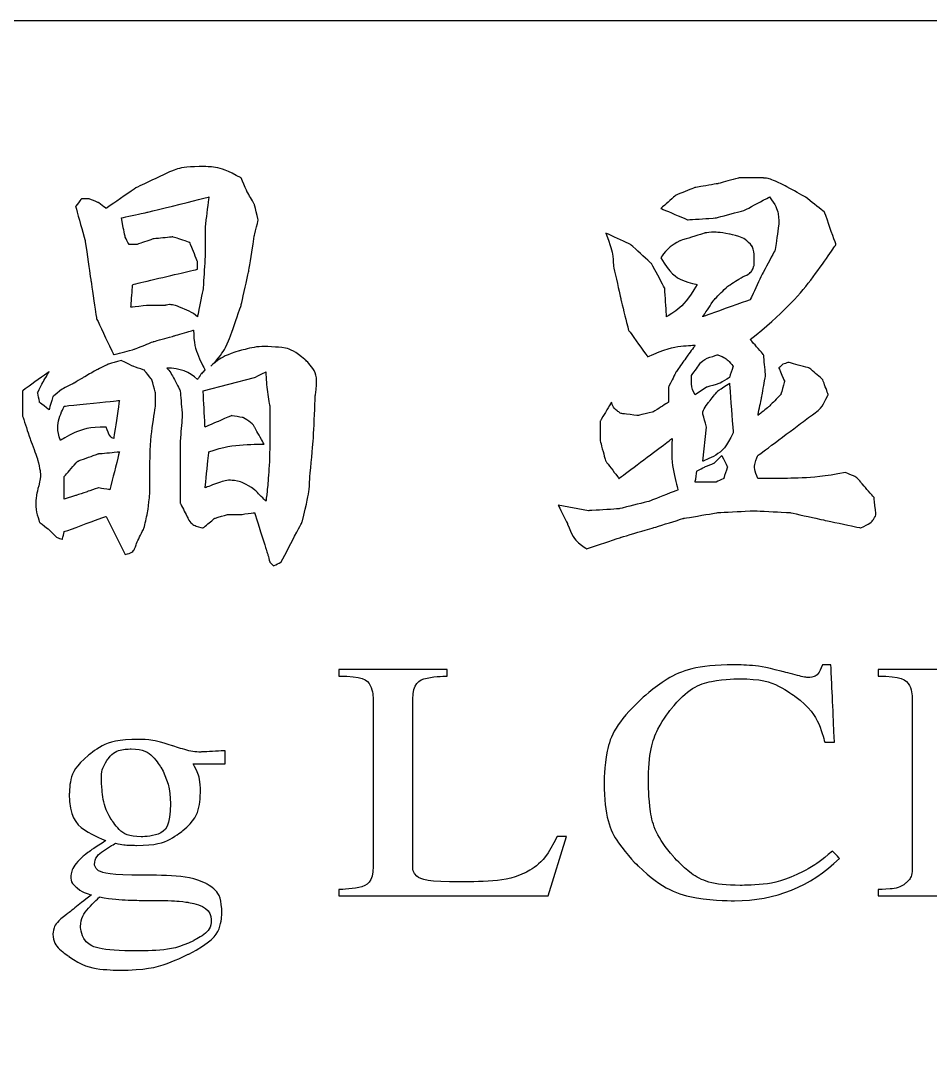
# Model space of a CAD drawing. Header units: millimetres. Extents: x 538 to 2776, y 409 to 1056.
# Drawn here: x 807.1 to 814.9, y 421.84 to 430.74 of the extents above; entities that cross this region are included whole.
import ezdxf

# ---------------------------------------------------------------- set-up
doc = ezdxf.new("R2010")
doc.units = ezdxf.units.MM
doc.layers.add('DWG', color=7, linetype='Continuous')
doc.layers.add('layer 1', color=7, linetype='Continuous')

msp = doc.modelspace()

# ---------------------------------------------------------------- linework, layer by layer
at = {"layer": 'DWG', "linetype": 'ByBlock'}
msp.add_lwpolyline([(848.042, 430.7424), (778.6199, 430.7424, 0.414214), (778.4178, 430.5403), (778.4178, 408.5864)], format="xyb", dxfattribs=at)
at = {"layer": 'layer 1', "color": 0}
for points, knots in [([(808.3545, 427.7622), (808.4637, 427.7622), (808.5508, 427.7295), (808.6155, 427.6641), (808.6155, 427.6641), (808.6155, 427.6641), (808.6482, 427.7128), (808.6482, 427.7128), (808.6482, 427.7128), (808.6482, 427.7128), (808.6809, 427.7455), (808.6809, 427.7455), (808.6809, 427.7455), (808.6155, 427.8653), (808.5828, 427.9794), (808.5828, 428.088), (808.5828, 428.088), (808.5828, 428.088), (808.4199, 428.0393), (808.4199, 428.0393), (808.4199, 428.0393), (808.4199, 428.0393), (808.2403, 427.9905), (808.2403, 427.9905), (808.2403, 427.9905), (808.2403, 427.9905), (808.0774, 427.9251), (808.0774, 427.9251), (808.0774, 427.9251), (808.0774, 427.9251), (807.8978, 427.8764), (807.8978, 427.8764), (807.8978, 427.8764), (807.8978, 427.8764), (807.751, 428.1862), (807.751, 428.1862), (807.751, 428.1862), (807.751, 428.1862), (807.7022, 428.5126), (807.7022, 428.5126), (807.7022, 428.5126), (807.7022, 428.5126), (807.6528, 428.8551), (807.6528, 428.8551), (807.6528, 428.8551), (807.6528, 428.8551), (807.5714, 429.1489), (807.5714, 429.1489), (807.5714, 429.1489), (807.5714, 429.1489), (807.6208, 429.2143), (807.6208, 429.2143), (807.6208, 429.2143), (807.6208, 429.2143), (807.6855, 429.2143), (807.6855, 429.2143), (807.6855, 429.2143), (807.6855, 429.2143), (807.7677, 429.1816), (807.7677, 429.1816), (807.7677, 429.1816), (807.7677, 429.1816), (807.8324, 429.1322), (807.8324, 429.1322), (807.8324, 429.1322), (807.8324, 429.1322), (808.0934, 429.3118), (808.0934, 429.3118), (808.0934, 429.3118), (808.0934, 429.3118), (808.3712, 429.4426), (808.3712, 429.4426), (808.3712, 429.4426), (808.4359, 429.4753), (808.5396, 429.4914), (808.6809, 429.4914), (808.6809, 429.4914), (808.7679, 429.4914), (808.871, 429.4586), (808.9907, 429.3932), (808.9907, 429.3932), (808.9907, 429.3932), (809.0401, 429.279), (809.0401, 429.279), (809.0401, 429.279), (809.0401, 429.279), (809.1049, 429.1649), (809.1049, 429.1649), (809.1049, 429.1649), (809.1049, 429.1649), (809.1376, 429.0347), (809.1376, 429.0347), (809.1376, 429.0347), (809.1376, 429.0347), (809.1049, 428.9038), (809.1049, 428.9038), (809.1049, 428.9038), (809.1049, 428.9038), (809.0562, 428.5941), (809.0562, 428.5941), (809.0562, 428.5941), (809.0562, 428.5941), (808.9907, 428.3003), (808.9907, 428.3003), (808.9907, 428.3003), (808.9907, 428.3003), (808.8933, 428.0233), (808.8933, 428.0233), (808.8933, 428.0233), (808.8605, 427.9362), (808.8062, 427.8548), (808.7297, 427.7782), (808.7297, 427.7782), (808.784, 427.8325), (808.8661, 427.8764), (808.9747, 427.9091), (808.9747, 427.9091), (809.0833, 427.9418), (809.187, 427.9523), (809.2845, 427.9418), (809.2845, 427.9418), (809.3715, 427.9418), (809.4557, 427.9063), (809.5372, 427.8353), (809.5372, 427.8353), (809.6193, 427.765), (809.6492, 427.6641), (809.627, 427.5339), (809.627, 427.5339), (809.627, 427.5339), (809.6109, 427.1747), (809.6109, 427.1747), (809.6109, 427.1747), (809.6109, 427.1747), (809.5782, 426.7995), (809.5782, 426.7995), (809.5782, 426.7995), (809.5782, 426.7341), (809.5567, 426.6143), (809.5128, 426.4403), (809.5128, 426.4403), (809.5128, 426.4403), (809.3339, 426.0978), (809.3339, 426.0978), (809.3339, 426.0978), (809.3339, 426.0978), (809.2684, 426.0651), (809.2684, 426.0651), (809.2684, 426.0651), (809.2684, 426.0651), (809.2358, 426.0978), (809.2358, 426.0978), (809.2358, 426.0978), (809.2358, 426.0978), (809.219, 426.1633), (809.219, 426.1633), (809.219, 426.1633), (809.219, 426.1633), (809.203, 426.212), (809.203, 426.212), (809.203, 426.212), (809.203, 426.212), (809.1049, 426.5218), (809.1049, 426.5218), (809.1049, 426.5218), (809.1049, 426.5218), (808.9907, 426.5057), (808.9907, 426.5057), (808.9907, 426.5057), (808.9907, 426.5057), (808.8766, 426.5057), (808.8766, 426.5057), (808.8766, 426.5057), (808.8766, 426.5057), (808.7624, 426.473), (808.7624, 426.473), (808.7624, 426.473), (808.7624, 426.473), (808.6649, 426.3916), (808.6649, 426.3916), (808.6649, 426.3916), (808.5995, 426.4027), (808.5557, 426.4299), (808.5341, 426.473), (808.5341, 426.473), (808.5341, 426.473), (808.4686, 426.6039), (808.4686, 426.6039), (808.4686, 426.6039), (808.4686, 426.6039), (808.4686, 426.7828), (808.4686, 426.7828), (808.4686, 426.7828), (808.4686, 426.7828), (808.4686, 426.9464), (808.4686, 426.9464), (808.4686, 426.9464), (808.4686, 426.9464), (808.4686, 427.142), (808.4686, 427.142), (808.4686, 427.142), (808.4686, 427.142), (808.4853, 427.3543), (808.4853, 427.3543), (808.4853, 427.3543), (808.4853, 427.3543), (808.4686, 427.5659), (808.4686, 427.5659), (808.4686, 427.5659), (808.4143, 427.6752), (808.3767, 427.7399), (808.3545, 427.7622)], [0, 0, 0, 0, 0.018868, 0.018868, 0.018868, 0.028302, 0.037736, 0.037736, 0.037736, 0.04717, 0.056604, 0.056604, 0.056604, 0.066038, 0.075472, 0.075472, 0.075472, 0.084906, 0.09434, 0.09434, 0.09434, 0.103774, 0.113208, 0.113208, 0.113208, 0.122642, 0.132075, 0.132075, 0.132075, 0.141509, 0.150943, 0.150943, 0.150943, 0.160377, 0.169811, 0.169811, 0.169811, 0.179245, 0.188679, 0.188679, 0.188679, 0.198113, 0.207547, 0.207547, 0.207547, 0.216981, 0.226415, 0.226415, 0.226415, 0.235849, 0.245283, 0.245283, 0.245283, 0.254717, 0.264151, 0.264151, 0.264151, 0.273585, 0.283019, 0.283019, 0.283019, 0.292453, 0.301887, 0.301887, 0.301887, 0.311321, 0.320755, 0.320755, 0.320755, 0.330189, 0.339623, 0.339623, 0.339623, 0.349057, 0.358491, 0.358491, 0.358491, 0.367925, 0.377358, 0.377358, 0.377358, 0.386792, 0.396226, 0.396226, 0.396226, 0.40566, 0.415094, 0.415094, 0.415094, 0.424528, 0.433962, 0.433962, 0.433962, 0.443396, 0.45283, 0.45283, 0.45283, 0.462264, 0.471698, 0.471698, 0.471698, 0.481132, 0.490566, 0.490566, 0.490566, 0.5, 0.509434, 0.509434, 0.509434, 0.518868, 0.528302, 0.528302, 0.528302, 0.537736, 0.54717, 0.54717, 0.54717, 0.556604, 0.566038, 0.566038, 0.566038, 0.575472, 0.584906, 0.584906, 0.584906, 0.59434, 0.603774, 0.603774, 0.603774, 0.613208, 0.622642, 0.622642, 0.622642, 0.632075, 0.641509, 0.641509, 0.641509, 0.650943, 0.660377, 0.660377, 0.660377, 0.669811, 0.679245, 0.679245, 0.679245, 0.688679, 0.698113, 0.698113, 0.698113, 0.707547, 0.716981, 0.716981, 0.716981, 0.726415, 0.735849, 0.735849, 0.735849, 0.745283, 0.754717, 0.754717, 0.754717, 0.764151, 0.773585, 0.773585, 0.773585, 0.783019, 0.792453, 0.792453, 0.792453, 0.801887, 0.811321, 0.811321, 0.811321, 0.820755, 0.830189, 0.830189, 0.830189, 0.839623, 0.849057, 0.849057, 0.849057, 0.858491, 0.867925, 0.867925, 0.867925, 0.877358, 0.886792, 0.886792, 0.886792, 0.896226, 0.90566, 0.90566, 0.90566, 0.915094, 0.924528, 0.924528, 0.924528, 0.933962, 0.943396, 0.943396, 0.943396, 0.95283, 0.962264, 0.962264, 0.962264, 0.971698, 0.981132, 0.981132, 0.981132, 0.990566, 1, 1, 1, 1]), ([(811.709, 426.5872), (811.709, 426.5872), (811.97, 426.5385), (811.97, 426.5385), (811.97, 426.5385), (811.97, 426.5385), (812.2311, 426.5545), (812.2311, 426.5545), (812.2311, 426.5545), (812.2311, 426.5545), (812.4921, 426.6199), (812.4921, 426.6199), (812.4921, 426.6199), (812.4921, 426.6199), (812.7371, 426.7181), (812.7371, 426.7181), (812.7371, 426.7181), (812.6933, 426.8698), (812.6773, 427.0167), (812.6877, 427.1587), (812.6877, 427.1587), (812.6877, 427.1587), (812.2311, 426.8155), (812.2311, 426.8155), (812.2311, 426.8155), (812.2311, 426.8155), (812.1169, 426.9624), (812.1169, 426.9624), (812.1169, 426.9624), (812.1169, 426.9624), (812.0682, 427.142), (812.0682, 427.142), (812.0682, 427.142), (812.0682, 427.142), (812.0682, 427.3049), (812.0682, 427.3049), (812.0682, 427.3049), (812.0682, 427.3049), (812.1657, 427.4685), (812.1657, 427.4685), (812.1657, 427.4685), (812.1768, 427.4357), (812.1928, 427.4114), (812.2151, 427.3947), (812.2151, 427.3947), (812.2366, 427.3787), (812.2527, 427.3703), (812.2638, 427.3703), (812.2638, 427.3703), (812.2638, 427.3703), (812.394, 427.3543), (812.394, 427.3543), (812.394, 427.3543), (812.394, 427.3543), (812.5249, 427.387), (812.5249, 427.387), (812.5249, 427.387), (812.5249, 427.387), (812.655, 427.4685), (812.655, 427.4685), (812.655, 427.4685), (812.655, 427.4685), (812.655, 427.5986), (812.655, 427.5986), (812.655, 427.5986), (812.655, 427.5986), (812.7204, 427.7295), (812.7204, 427.7295), (812.7204, 427.7295), (812.7204, 427.7295), (812.8019, 427.8437), (812.8019, 427.8437), (812.8019, 427.8437), (812.8019, 427.8437), (812.884, 427.9578), (812.884, 427.9578), (812.884, 427.9578), (812.7643, 427.9578), (812.6279, 427.9251), (812.4761, 427.8597), (812.4761, 427.8597), (812.4761, 427.8597), (812.3125, 428.088), (812.3125, 428.088), (812.3125, 428.088), (812.3125, 428.088), (812.2471, 428.3491), (812.2471, 428.3491), (812.2471, 428.3491), (812.2471, 428.3491), (812.1824, 428.6428), (812.1824, 428.6428), (812.1824, 428.6428), (812.1824, 428.7194), (812.1601, 428.8119), (812.1169, 428.9205), (812.1169, 428.9205), (812.1169, 428.9205), (812.3292, 428.8224), (812.3292, 428.8224), (812.3292, 428.8224), (812.3292, 428.8224), (812.5081, 428.6595), (812.5081, 428.6595), (812.5081, 428.6595), (812.5081, 428.6595), (812.623, 428.4472), (812.623, 428.4472), (812.623, 428.4472), (812.623, 428.4472), (812.639, 428.2029), (812.639, 428.2029), (812.639, 428.2029), (812.7371, 428.2571), (812.8242, 428.3491), (812.9, 428.4799), (812.9, 428.4799), (812.7692, 428.5015), (812.6662, 428.578), (812.5903, 428.7082), (812.5903, 428.7082), (812.623, 428.7625), (812.6773, 428.8119), (812.7532, 428.8551), (812.7532, 428.8551), (812.7532, 428.8551), (812.9655, 428.9205), (812.9655, 428.9205), (812.9655, 428.9205), (813.0198, 428.931), (813.0901, 428.9282), (813.1771, 428.9122), (813.1771, 428.9122), (813.2641, 428.8962), (813.3296, 428.8607), (813.3734, 428.8064), (813.3734, 428.8064), (813.3838, 428.7841), (813.3894, 428.7542), (813.3894, 428.7166), (813.3894, 428.7166), (813.3894, 428.6783), (813.3894, 428.6539), (813.3894, 428.6428), (813.3894, 428.6428), (813.3783, 428.5996), (813.3463, 428.5669), (813.2913, 428.5454), (813.2913, 428.5454), (813.2913, 428.5454), (813.1611, 428.4639), (813.1611, 428.4639), (813.1611, 428.4639), (813.1611, 428.4639), (813.0469, 428.3491), (813.0469, 428.3491), (813.0469, 428.3491), (813.0469, 428.3491), (812.9488, 428.2029), (812.9488, 428.2029), (812.9488, 428.2029), (812.9488, 428.2029), (813.3567, 428.3491), (813.3567, 428.3491), (813.3567, 428.3491), (813.3567, 428.3491), (813.4548, 428.5613), (813.4548, 428.5613), (813.4548, 428.5613), (813.4548, 428.5613), (813.569, 428.7737), (813.569, 428.7737), (813.569, 428.7737), (813.569, 428.7737), (813.6017, 429.002), (813.6017, 429.002), (813.6017, 429.002), (813.6017, 429.089), (813.5746, 429.1649), (813.5203, 429.2303), (813.5203, 429.2303), (813.5203, 429.2303), (813.308, 429.1161), (813.308, 429.1161), (813.308, 429.1161), (813.308, 429.1161), (813.0629, 429.0507), (813.0629, 429.0507), (813.0629, 429.0507), (813.0629, 429.0507), (812.8186, 429.0347), (812.8186, 429.0347), (812.8186, 429.0347), (812.8186, 429.0347), (812.5903, 429.1322), (812.5903, 429.1322), (812.5903, 429.1322), (812.5903, 429.1322), (812.7204, 429.247), (812.7204, 429.247), (812.7204, 429.247), (812.7204, 429.247), (812.884, 429.3118), (812.884, 429.3118), (812.884, 429.3118), (812.884, 429.3118), (813.0796, 429.3445), (813.0796, 429.3445), (813.0796, 429.3445), (813.0796, 429.3445), (813.2592, 429.3932), (813.2592, 429.3932), (813.2592, 429.3932), (813.2592, 429.3932), (813.4709, 429.3932), (813.4709, 429.3932), (813.4709, 429.3932), (813.5036, 429.3932), (813.5634, 429.3716), (813.6505, 429.3285), (813.6505, 429.3285), (813.6505, 429.3285), (813.8301, 429.2303), (813.8301, 429.2303), (813.8301, 429.2303), (813.8301, 429.2303), (813.9929, 429.1001), (813.9929, 429.1001), (813.9929, 429.1001), (813.9929, 429.1001), (814.0911, 428.8224), (814.0911, 428.8224), (814.0911, 428.8224), (813.8843, 428.5071), (813.6393, 428.2349), (813.3567, 428.0066), (813.3567, 428.0066), (813.3567, 428.0066), (813.4709, 427.8764), (813.4709, 427.8764), (813.4709, 427.8764), (813.4709, 427.8764), (813.4876, 427.6968), (813.4876, 427.6968), (813.4876, 427.6968), (813.4876, 427.6968), (813.4548, 427.5172), (813.4548, 427.5172), (813.4548, 427.5172), (813.4548, 427.5172), (813.4221, 427.3543), (813.4221, 427.3543), (813.4221, 427.3543), (813.4221, 427.3543), (813.5203, 427.4357), (813.5203, 427.4357), (813.5203, 427.4357), (813.5203, 427.4357), (813.6177, 427.5339), (813.6177, 427.5339), (813.6177, 427.5339), (813.6177, 427.5339), (813.6505, 427.6481), (813.6505, 427.6481), (813.6505, 427.6481), (813.6505, 427.6481), (813.6017, 427.7622), (813.6017, 427.7622), (813.6017, 427.7622), (813.6017, 427.7622), (813.6344, 427.7949), (813.6344, 427.7949), (813.6344, 427.7949), (813.6344, 427.7949), (813.6832, 427.8109), (813.6832, 427.8109), (813.6832, 427.8109), (813.6832, 427.8109), (813.8627, 427.7622), (813.8627, 427.7622), (813.8627, 427.7622), (813.8627, 427.7622), (813.9769, 427.6641), (813.9769, 427.6641), (813.9769, 427.6641), (813.9769, 427.6641), (814.0256, 427.5339), (814.0256, 427.5339), (814.0256, 427.5339), (813.9929, 427.4685), (813.9658, 427.4246), (813.9442, 427.403), (813.9442, 427.403), (813.9442, 427.403), (813.4221, 427.0118), (813.4221, 427.0118), (813.4221, 427.0118), (813.3894, 426.9464), (813.3894, 426.881), (813.4221, 426.8155), (813.4221, 426.8155), (813.4221, 426.8155), (813.6177, 426.8155), (813.6177, 426.8155), (813.6177, 426.8155), (813.8029, 426.8155), (813.9874, 426.8322), (814.1725, 426.8649), (814.1725, 426.8649), (814.238, 426.8427), (814.2811, 426.8155), (814.3034, 426.7828), (814.3034, 426.7828), (814.3034, 426.7828), (814.4176, 426.6526), (814.4176, 426.6526), (814.4176, 426.6526), (814.4176, 426.6526), (814.4336, 426.5057), (814.4336, 426.5057), (814.4336, 426.5057), (814.4224, 426.4626), (814.3793, 426.4243), (814.3034, 426.3916), (814.3034, 426.3916), (814.3034, 426.3916), (813.9929, 426.457), (813.9929, 426.457), (813.9929, 426.457), (813.9929, 426.457), (813.6992, 426.5218), (813.6992, 426.5218), (813.6992, 426.5218), (813.6992, 426.5218), (813.3894, 426.5385), (813.3894, 426.5385), (813.3894, 426.5385), (813.3894, 426.5385), (813.0796, 426.5218), (813.0796, 426.5218), (813.0796, 426.5218), (813.0796, 426.5218), (812.7859, 426.473), (812.7859, 426.473), (812.7859, 426.473), (812.7859, 426.473), (812.5249, 426.3916), (812.5249, 426.3916), (812.5249, 426.3916), (812.5249, 426.3916), (812.2471, 426.3101), (812.2471, 426.3101), (812.2471, 426.3101), (812.2471, 426.3101), (811.954, 426.212), (811.954, 426.212), (811.954, 426.212), (811.8775, 426.2559), (811.8232, 426.3262), (811.7904, 426.4243), (811.7904, 426.4243), (811.7904, 426.4243), (811.709, 426.5872), (811.709, 426.5872)], [0, 0, 0, 0, 0.010989, 0.010989, 0.010989, 0.016484, 0.021978, 0.021978, 0.021978, 0.027473, 0.032967, 0.032967, 0.032967, 0.038462, 0.043956, 0.043956, 0.043956, 0.049451, 0.054945, 0.054945, 0.054945, 0.06044, 0.065934, 0.065934, 0.065934, 0.071429, 0.076923, 0.076923, 0.076923, 0.082418, 0.087912, 0.087912, 0.087912, 0.093407, 0.098901, 0.098901, 0.098901, 0.104396, 0.10989, 0.10989, 0.10989, 0.115385, 0.120879, 0.120879, 0.120879, 0.126374, 0.131868, 0.131868, 0.131868, 0.137363, 0.142857, 0.142857, 0.142857, 0.148352, 0.153846, 0.153846, 0.153846, 0.159341, 0.164835, 0.164835, 0.164835, 0.17033, 0.175824, 0.175824, 0.175824, 0.181319, 0.186813, 0.186813, 0.186813, 0.192308, 0.197802, 0.197802, 0.197802, 0.203297, 0.208791, 0.208791, 0.208791, 0.214286, 0.21978, 0.21978, 0.21978, 0.225275, 0.230769, 0.230769, 0.230769, 0.236264, 0.241758, 0.241758, 0.241758, 0.247253, 0.252747, 0.252747, 0.252747, 0.258242, 0.263736, 0.263736, 0.263736, 0.269231, 0.274725, 0.274725, 0.274725, 0.28022, 0.285714, 0.285714, 0.285714, 0.291209, 0.296703, 0.296703, 0.296703, 0.302198, 0.307692, 0.307692, 0.307692, 0.313187, 0.318681, 0.318681, 0.318681, 0.324176, 0.32967, 0.32967, 0.32967, 0.335165, 0.340659, 0.340659, 0.340659, 0.346154, 0.351648, 0.351648, 0.351648, 0.357143, 0.362637, 0.362637, 0.362637, 0.368132, 0.373626, 0.373626, 0.373626, 0.379121, 0.384615, 0.384615, 0.384615, 0.39011, 0.395604, 0.395604, 0.395604, 0.401099, 0.406593, 0.406593, 0.406593, 0.412088, 0.417582, 0.417582, 0.417582, 0.423077, 0.428571, 0.428571, 0.428571, 0.434066, 0.43956, 0.43956, 0.43956, 0.445055, 0.450549, 0.450549, 0.450549, 0.456044, 0.461538, 0.461538, 0.461538, 0.467033, 0.472527, 0.472527, 0.472527, 0.478022, 0.483516, 0.483516, 0.483516, 0.489011, 0.494505, 0.494505, 0.494505, 0.5, 0.505495, 0.505495, 0.505495, 0.510989, 0.516484, 0.516484, 0.516484, 0.521978, 0.527473, 0.527473, 0.527473, 0.532967, 0.538462, 0.538462, 0.538462, 0.543956, 0.549451, 0.549451, 0.549451, 0.554945, 0.56044, 0.56044, 0.56044, 0.565934, 0.571429, 0.571429, 0.571429, 0.576923, 0.582418, 0.582418, 0.582418, 0.587912, 0.593407, 0.593407, 0.593407, 0.598901, 0.604396, 0.604396, 0.604396, 0.60989, 0.615385, 0.615385, 0.615385, 0.620879, 0.626374, 0.626374, 0.626374, 0.631868, 0.637363, 0.637363, 0.637363, 0.642857, 0.648352, 0.648352, 0.648352, 0.653846, 0.659341, 0.659341, 0.659341, 0.664835, 0.67033, 0.67033, 0.67033, 0.675824, 0.681319, 0.681319, 0.681319, 0.686813, 0.692308, 0.692308, 0.692308, 0.697802, 0.703297, 0.703297, 0.703297, 0.708791, 0.714286, 0.714286, 0.714286, 0.71978, 0.725275, 0.725275, 0.725275, 0.730769, 0.736264, 0.736264, 0.736264, 0.741758, 0.747253, 0.747253, 0.747253, 0.752747, 0.758242, 0.758242, 0.758242, 0.763736, 0.769231, 0.769231, 0.769231, 0.774725, 0.78022, 0.78022, 0.78022, 0.785714, 0.791209, 0.791209, 0.791209, 0.796703, 0.802198, 0.802198, 0.802198, 0.807692, 0.813187, 0.813187, 0.813187, 0.818681, 0.824176, 0.824176, 0.824176, 0.82967, 0.835165, 0.835165, 0.835165, 0.840659, 0.846154, 0.846154, 0.846154, 0.851648, 0.857143, 0.857143, 0.857143, 0.862637, 0.868132, 0.868132, 0.868132, 0.873626, 0.879121, 0.879121, 0.879121, 0.884615, 0.89011, 0.89011, 0.89011, 0.895604, 0.901099, 0.901099, 0.901099, 0.906593, 0.912088, 0.912088, 0.912088, 0.917582, 0.923077, 0.923077, 0.923077, 0.928571, 0.934066, 0.934066, 0.934066, 0.93956, 0.945055, 0.945055, 0.945055, 0.950549, 0.956044, 0.956044, 0.956044, 0.961538, 0.967033, 0.967033, 0.967033, 0.972527, 0.978022, 0.978022, 0.978022, 0.983516, 0.989011, 0.989011, 0.989011, 0.994505, 1, 1, 1, 1]), ([(807.9632, 429.0507), (807.9632, 429.0507), (807.9793, 428.9693), (807.9793, 428.9693), (807.9793, 428.9693), (807.9793, 428.9693), (807.996, 428.8878), (807.996, 428.8878), (807.996, 428.8878), (807.996, 428.8878), (808.0287, 428.8224), (808.0287, 428.8224), (808.0287, 428.8224), (808.0287, 428.8224), (808.0934, 428.8224), (808.0934, 428.8224), (808.0934, 428.8224), (808.0934, 428.8224), (808.2403, 428.8711), (808.2403, 428.8711), (808.2403, 428.8711), (808.2403, 428.8711), (808.4039, 428.8878), (808.4039, 428.8878), (808.4039, 428.8878), (808.4039, 428.8878), (808.5508, 428.8391), (808.5508, 428.8391), (808.5508, 428.8391), (808.5508, 428.8391), (808.6155, 428.6755), (808.6155, 428.6755), (808.6155, 428.6755), (808.6155, 428.6755), (808.6155, 428.6101), (808.6155, 428.6101), (808.6155, 428.6101), (808.6155, 428.6101), (808.0607, 428.4799), (808.0607, 428.4799), (808.0607, 428.4799), (808.0607, 428.4799), (808.0447, 428.2843), (808.0447, 428.2843), (808.0447, 428.2843), (808.0447, 428.2843), (808.1916, 428.3003), (808.1916, 428.3003), (808.1916, 428.3003), (808.1916, 428.3003), (808.3385, 428.3003), (808.3385, 428.3003), (808.3385, 428.3003), (808.3712, 428.3114), (808.4199, 428.3031), (808.4853, 428.276), (808.4853, 428.276), (808.5508, 428.2488), (808.5939, 428.2244), (808.6155, 428.2029), (808.6155, 428.2029), (808.6155, 428.2029), (808.6649, 428.4472), (808.6649, 428.4472), (808.6649, 428.4472), (808.6649, 428.4472), (808.6809, 428.7082), (808.6809, 428.7082), (808.6809, 428.7082), (808.6809, 428.7082), (808.6809, 428.9693), (808.6809, 428.9693), (808.6809, 428.9693), (808.6809, 428.9693), (808.7137, 429.2303), (808.7137, 429.2303), (808.7137, 429.2303), (808.7137, 429.2303), (808.1916, 429.1001), (808.1916, 429.1001), (808.1916, 429.1001), (808.1916, 429.1001), (807.9632, 429.0507), (807.9632, 429.0507)], [0, 0, 0, 0, 0.047619, 0.047619, 0.047619, 0.071429, 0.095238, 0.095238, 0.095238, 0.119048, 0.142857, 0.142857, 0.142857, 0.166667, 0.190476, 0.190476, 0.190476, 0.214286, 0.238095, 0.238095, 0.238095, 0.261905, 0.285714, 0.285714, 0.285714, 0.309524, 0.333333, 0.333333, 0.333333, 0.357143, 0.380952, 0.380952, 0.380952, 0.404762, 0.428571, 0.428571, 0.428571, 0.452381, 0.47619, 0.47619, 0.47619, 0.5, 0.52381, 0.52381, 0.52381, 0.547619, 0.571429, 0.571429, 0.571429, 0.595238, 0.619048, 0.619048, 0.619048, 0.642857, 0.666667, 0.666667, 0.666667, 0.690476, 0.714286, 0.714286, 0.714286, 0.738095, 0.761905, 0.761905, 0.761905, 0.785714, 0.809524, 0.809524, 0.809524, 0.833333, 0.857143, 0.857143, 0.857143, 0.880952, 0.904762, 0.904762, 0.904762, 0.928571, 0.952381, 0.952381, 0.952381, 0.97619, 1, 1, 1, 1]), ([(812.884, 427.5339), (812.884, 427.5339), (812.9815, 427.5986), (812.9815, 427.5986), (812.9815, 427.5986), (812.9815, 427.5986), (813.0956, 427.6314), (813.0956, 427.6314), (813.0956, 427.6314), (813.0956, 427.6314), (813.1771, 427.6808), (813.1771, 427.6808), (813.1771, 427.6808), (813.1771, 427.6808), (813.2098, 427.7782), (813.2098, 427.7782), (813.2098, 427.7782), (813.1771, 427.8221), (813.1339, 427.8548), (813.0796, 427.8764), (813.0796, 427.8764), (813.0031, 427.8548), (812.9543, 427.8325), (812.9328, 427.8109), (812.9328, 427.8109), (812.9328, 427.8109), (812.8513, 427.6968), (812.8513, 427.6968), (812.8513, 427.6968), (812.8513, 427.6209), (812.8617, 427.5659), (812.884, 427.5339)], [0, 0, 0, 0, 0.125, 0.125, 0.125, 0.1875, 0.25, 0.25, 0.25, 0.3125, 0.375, 0.375, 0.375, 0.4375, 0.5, 0.5, 0.5, 0.5625, 0.625, 0.625, 0.625, 0.6875, 0.75, 0.75, 0.75, 0.8125, 0.875, 0.875, 0.875, 0.9375, 1, 1, 1, 1]), ([(807.996, 426.1633), (807.996, 426.1633), (807.8324, 426.4897), (807.8324, 426.4897), (807.8324, 426.4897), (807.8324, 426.4897), (807.4739, 426.3589), (807.4739, 426.3589), (807.4739, 426.3589), (807.4739, 426.3589), (807.4572, 426.2934), (807.4572, 426.2934), (807.4572, 426.2934), (807.4572, 426.2934), (807.4085, 426.3101), (807.4085, 426.3101), (807.4085, 426.3101), (807.4085, 426.3101), (807.343, 426.3756), (807.343, 426.3756), (807.343, 426.3756), (807.343, 426.3756), (807.2616, 426.4403), (807.2616, 426.4403), (807.2616, 426.4403), (807.24, 426.5057), (807.2289, 426.5601), (807.2289, 426.6039), (807.2289, 426.6039), (807.2289, 426.6366), (807.24, 426.6958), (807.2616, 426.7828), (807.2616, 426.7828), (807.2727, 426.8267), (807.2672, 426.8921), (807.2456, 426.9791), (807.2456, 426.9791), (807.2456, 426.9791), (807.1801, 427.1587), (807.1801, 427.1587), (807.1801, 427.1587), (807.1801, 427.1587), (807.1147, 427.3543), (807.1147, 427.3543), (807.1147, 427.3543), (807.1147, 427.3543), (807.1147, 427.5659), (807.1147, 427.5659), (807.1147, 427.5659), (807.1147, 427.5659), (807.343, 427.7295), (807.343, 427.7295), (807.343, 427.7295), (807.343, 427.7295), (807.2943, 427.6481), (807.2943, 427.6481), (807.2943, 427.6481), (807.2943, 427.6481), (807.2456, 427.5499), (807.2456, 427.5499), (807.2456, 427.5499), (807.2456, 427.5499), (807.2616, 427.4685), (807.2616, 427.4685), (807.2616, 427.4685), (807.2616, 427.4685), (807.343, 427.403), (807.343, 427.403), (807.343, 427.403), (807.343, 427.403), (807.3757, 427.5172), (807.3757, 427.5172), (807.3757, 427.5172), (807.3757, 427.5172), (807.4572, 427.5826), (807.4572, 427.5826), (807.4572, 427.5826), (807.4572, 427.5826), (807.5553, 427.6314), (807.5553, 427.6314), (807.5553, 427.6314), (807.5553, 427.6314), (807.6368, 427.6808), (807.6368, 427.6808), (807.6368, 427.6808), (807.6368, 427.6808), (807.751, 427.7455), (807.751, 427.7455), (807.751, 427.7455), (807.751, 427.7455), (807.8491, 427.7949), (807.8491, 427.7949), (807.8491, 427.7949), (807.8491, 427.7949), (807.9632, 427.827), (807.9632, 427.827), (807.9632, 427.827), (807.9632, 427.827), (808.0607, 427.7782), (808.0607, 427.7782), (808.0607, 427.7782), (808.0607, 427.7782), (808.1589, 427.7455), (808.1589, 427.7455), (808.1589, 427.7455), (808.1589, 427.7455), (808.2243, 427.6641), (808.2243, 427.6641), (808.2243, 427.6641), (808.2243, 427.6641), (808.257, 427.5499), (808.257, 427.5499), (808.257, 427.5499), (808.257, 427.5499), (808.257, 427.4357), (808.257, 427.4357), (808.257, 427.4357), (808.2243, 427.2506), (808.2076, 427.0661), (808.2076, 426.881), (808.2076, 426.881), (808.2076, 426.881), (808.2076, 426.6853), (808.2076, 426.6853), (808.2076, 426.6853), (808.2076, 426.6853), (808.1916, 426.5385), (808.1916, 426.5385), (808.1916, 426.5385), (808.1916, 426.5385), (808.1589, 426.3916), (808.1589, 426.3916), (808.1589, 426.3916), (808.1589, 426.3916), (808.0934, 426.2607), (808.0934, 426.2607), (808.0934, 426.2607), (808.083, 426.2064), (808.0503, 426.1737), (807.996, 426.1633)], [0, 0, 0, 0, 0.028571, 0.028571, 0.028571, 0.042857, 0.057143, 0.057143, 0.057143, 0.071429, 0.085714, 0.085714, 0.085714, 0.1, 0.114286, 0.114286, 0.114286, 0.128571, 0.142857, 0.142857, 0.142857, 0.157143, 0.171429, 0.171429, 0.171429, 0.185714, 0.2, 0.2, 0.2, 0.214286, 0.228571, 0.228571, 0.228571, 0.242857, 0.257143, 0.257143, 0.257143, 0.271429, 0.285714, 0.285714, 0.285714, 0.3, 0.314286, 0.314286, 0.314286, 0.328571, 0.342857, 0.342857, 0.342857, 0.357143, 0.371429, 0.371429, 0.371429, 0.385714, 0.4, 0.4, 0.4, 0.414286, 0.428571, 0.428571, 0.428571, 0.442857, 0.457143, 0.457143, 0.457143, 0.471429, 0.485714, 0.485714, 0.485714, 0.5, 0.514286, 0.514286, 0.514286, 0.528571, 0.542857, 0.542857, 0.542857, 0.557143, 0.571429, 0.571429, 0.571429, 0.585714, 0.6, 0.6, 0.6, 0.614286, 0.628571, 0.628571, 0.628571, 0.642857, 0.657143, 0.657143, 0.657143, 0.671429, 0.685714, 0.685714, 0.685714, 0.7, 0.714286, 0.714286, 0.714286, 0.728571, 0.742857, 0.742857, 0.742857, 0.757143, 0.771429, 0.771429, 0.771429, 0.785714, 0.8, 0.8, 0.8, 0.814286, 0.828571, 0.828571, 0.828571, 0.842857, 0.857143, 0.857143, 0.857143, 0.871429, 0.885714, 0.885714, 0.885714, 0.9, 0.914286, 0.914286, 0.914286, 0.928571, 0.942857, 0.942857, 0.942857, 0.957143, 0.971429, 0.971429, 0.971429, 0.985714, 1, 1, 1, 1]), ([(809.1049, 427.6808), (809.1049, 427.6808), (808.6649, 427.5659), (808.6649, 427.5659), (808.6649, 427.5659), (808.6649, 427.5659), (808.6809, 427.2561), (808.6809, 427.2561), (808.6809, 427.2561), (808.6809, 427.2561), (808.7951, 427.3049), (808.7951, 427.3049), (808.7951, 427.3049), (808.7951, 427.3049), (808.9093, 427.3543), (808.9093, 427.3543), (808.9093, 427.3543), (808.9093, 427.3543), (809.0074, 427.3376), (809.0074, 427.3376), (809.0074, 427.3376), (809.0617, 427.3049), (809.0944, 427.2777), (809.1049, 427.2561), (809.1049, 427.2561), (809.1049, 427.2561), (809.187, 427.1093), (809.187, 427.1093), (809.187, 427.1093), (809.0019, 427.1093), (808.8438, 427.0877), (808.7137, 427.0439), (808.7137, 427.0439), (808.7137, 427.0439), (808.6809, 426.7341), (808.6809, 426.7341), (808.6809, 426.7341), (808.7895, 426.7779), (808.8605, 426.7995), (808.8933, 426.7995), (808.8933, 426.7995), (808.958, 426.7995), (809.029, 426.7723), (809.1049, 426.7181), (809.1049, 426.7181), (809.1049, 426.7181), (809.203, 426.6199), (809.203, 426.6199), (809.203, 426.6199), (809.2142, 426.7069), (809.2218, 426.7912), (809.2274, 426.8726), (809.2274, 426.8726), (809.233, 426.9547), (809.2358, 427.055), (809.2358, 427.1747), (809.2358, 427.1747), (809.2358, 427.2617), (809.2358, 427.3487), (809.2358, 427.4357), (809.2358, 427.4357), (809.2142, 427.5659), (809.203, 427.6641), (809.203, 427.7295), (809.203, 427.7295), (809.203, 427.7295), (809.1049, 427.6808), (809.1049, 427.6808)], [0, 0, 0, 0, 0.058824, 0.058824, 0.058824, 0.088235, 0.117647, 0.117647, 0.117647, 0.147059, 0.176471, 0.176471, 0.176471, 0.205882, 0.235294, 0.235294, 0.235294, 0.264706, 0.294118, 0.294118, 0.294118, 0.323529, 0.352941, 0.352941, 0.352941, 0.382353, 0.411765, 0.411765, 0.411765, 0.441176, 0.470588, 0.470588, 0.470588, 0.5, 0.529412, 0.529412, 0.529412, 0.558824, 0.588235, 0.588235, 0.588235, 0.617647, 0.647059, 0.647059, 0.647059, 0.676471, 0.705882, 0.705882, 0.705882, 0.735294, 0.764706, 0.764706, 0.764706, 0.794118, 0.823529, 0.823529, 0.823529, 0.852941, 0.882353, 0.882353, 0.882353, 0.911765, 0.941176, 0.941176, 0.941176, 0.970588, 1, 1, 1, 1]), ([(812.9815, 427.2561), (812.9815, 427.2561), (812.9488, 426.9624), (812.9488, 426.9624), (812.9488, 426.9624), (813.0685, 427.0062), (813.1555, 427.0877), (813.2098, 427.2074), (813.2098, 427.2074), (813.2098, 427.2074), (813.1771, 427.6314), (813.1771, 427.6314), (813.1771, 427.6314), (813.1771, 427.6314), (813.0796, 427.5659), (813.0796, 427.5659), (813.0796, 427.5659), (813.0796, 427.5659), (812.9982, 427.4685), (812.9982, 427.4685), (812.9982, 427.4685), (812.9655, 427.4246), (812.9488, 427.3919), (812.9488, 427.3703), (812.9488, 427.3703), (812.9488, 427.3703), (812.9815, 427.2561), (812.9815, 427.2561)], [0, 0, 0, 0, 0.142857, 0.142857, 0.142857, 0.214286, 0.285714, 0.285714, 0.285714, 0.357143, 0.428571, 0.428571, 0.428571, 0.5, 0.571429, 0.571429, 0.571429, 0.642857, 0.714286, 0.714286, 0.714286, 0.785714, 0.857143, 0.857143, 0.857143, 0.928571, 1, 1, 1, 1]), ([(807.8324, 427.2561), (807.8547, 427.1907), (807.8762, 427.1587), (807.8978, 427.1587), (807.8978, 427.1587), (807.8978, 427.1587), (807.9465, 427.4845), (807.9465, 427.4845), (807.9465, 427.4845), (807.9465, 427.4845), (807.4739, 427.4357), (807.4739, 427.4357), (807.4739, 427.4357), (807.4196, 427.3272), (807.4085, 427.229), (807.4412, 427.142), (807.4412, 427.142), (807.5609, 427.2179), (807.6911, 427.2561), (807.8324, 427.2561)], [0, 0, 0, 0, 0.2, 0.2, 0.2, 0.3, 0.4, 0.4, 0.4, 0.5, 0.6, 0.6, 0.6, 0.7, 0.8, 0.8, 0.8, 0.9, 1, 1, 1, 1]), ([(807.4739, 426.6366), (807.4739, 426.6366), (807.5714, 426.6686), (807.5714, 426.6686), (807.5714, 426.6686), (807.5714, 426.6686), (807.6695, 426.7014), (807.6695, 426.7014), (807.6695, 426.7014), (807.6695, 426.7014), (807.7677, 426.7341), (807.7677, 426.7341), (807.7677, 426.7341), (807.7677, 426.7341), (807.8651, 426.7181), (807.8651, 426.7181), (807.8651, 426.7181), (807.8651, 426.7181), (807.9465, 427.0439), (807.9465, 427.0439), (807.9465, 427.0439), (807.9465, 427.0439), (807.7677, 427.0278), (807.7677, 427.0278), (807.7677, 427.0278), (807.7677, 427.0278), (807.5881, 426.9624), (807.5881, 426.9624), (807.5881, 426.9624), (807.5881, 426.9624), (807.4739, 426.8322), (807.4739, 426.8322), (807.4739, 426.8322), (807.4739, 426.8322), (807.4739, 426.6366), (807.4739, 426.6366)], [0, 0, 0, 0, 0.111111, 0.111111, 0.111111, 0.166667, 0.222222, 0.222222, 0.222222, 0.277778, 0.333333, 0.333333, 0.333333, 0.388889, 0.444444, 0.444444, 0.444444, 0.5, 0.555556, 0.555556, 0.555556, 0.611111, 0.666667, 0.666667, 0.666667, 0.722222, 0.777778, 0.777778, 0.777778, 0.833333, 0.888889, 0.888889, 0.888889, 0.944444, 1, 1, 1, 1]), ([(813.1124, 427.0118), (813.1124, 427.0118), (813.0469, 426.9464), (813.0469, 426.9464), (813.0469, 426.9464), (813.0469, 426.9464), (812.9655, 426.9137), (812.9655, 426.9137), (812.9655, 426.9137), (812.9655, 426.9137), (812.9, 426.881), (812.9, 426.881), (812.9, 426.881), (812.9, 426.881), (812.884, 426.7828), (812.884, 426.7828), (812.884, 426.7828), (812.884, 426.7828), (812.9815, 426.7828), (812.9815, 426.7828), (812.9815, 426.7828), (812.9815, 426.7828), (813.0629, 426.7828), (813.0629, 426.7828), (813.0629, 426.7828), (813.0629, 426.7828), (813.1284, 426.8155), (813.1284, 426.8155), (813.1284, 426.8155), (813.1284, 426.8155), (813.1611, 426.9137), (813.1611, 426.9137), (813.1611, 426.9137), (813.1611, 426.9137), (813.1124, 427.0118), (813.1124, 427.0118)], [0, 0, 0, 0, 0.111111, 0.111111, 0.111111, 0.166667, 0.222222, 0.222222, 0.222222, 0.277778, 0.333333, 0.333333, 0.333333, 0.388889, 0.444444, 0.444444, 0.444444, 0.5, 0.555556, 0.555556, 0.555556, 0.611111, 0.666667, 0.666667, 0.666667, 0.722222, 0.777778, 0.777778, 0.777778, 0.833333, 0.888889, 0.888889, 0.888889, 0.944444, 1, 1, 1, 1]), ([(811.7802, 423.7433), (811.7802, 423.7433), (811.6234, 423.2328), (811.6234, 423.2328), (811.6234, 423.2328), (811.6234, 423.2328), (809.8287, 423.2328), (809.8287, 423.2328), (809.8287, 423.2328), (809.8287, 423.2328), (809.8287, 423.2885), (809.8287, 423.2885), (809.8287, 423.2885), (810.0244, 423.2885), (810.1223, 423.3541), (810.1223, 423.4851), (810.1223, 423.4851), (810.1223, 423.4851), (810.1223, 424.9285), (810.1223, 424.9285), (810.1223, 424.9285), (810.1223, 425.0556), (810.0244, 425.1192), (809.8287, 425.1192), (809.8287, 425.1192), (809.8287, 425.1192), (809.8287, 425.1749), (809.8287, 425.1749), (809.8287, 425.1749), (809.8287, 425.1749), (810.7561, 425.1749), (810.7561, 425.1749), (810.7561, 425.1749), (810.7561, 425.1749), (810.7561, 425.1192), (810.7561, 425.1192), (810.7561, 425.1192), (810.5604, 425.1192), (810.4625, 425.0537), (810.4625, 424.9226), (810.4625, 424.9226), (810.4625, 424.9226), (810.4625, 423.4704), (810.4625, 423.4704), (810.4625, 423.4704), (810.4625, 423.3922), (810.5982, 423.3531), (810.8695, 423.3531), (810.8695, 423.3531), (811.1274, 423.3531), (811.3104, 423.378), (811.4182, 423.4279), (811.4182, 423.4279), (811.5261, 423.4778), (811.6201, 423.5829), (811.7001, 423.7433), (811.7001, 423.7433), (811.7001, 423.7433), (811.7802, 423.7433), (811.7802, 423.7433)], [0, 0, 0, 0, 0.066667, 0.066667, 0.066667, 0.1, 0.133333, 0.133333, 0.133333, 0.166667, 0.2, 0.2, 0.2, 0.233333, 0.266667, 0.266667, 0.266667, 0.3, 0.333333, 0.333333, 0.333333, 0.366667, 0.4, 0.4, 0.4, 0.433333, 0.466667, 0.466667, 0.466667, 0.5, 0.533333, 0.533333, 0.533333, 0.566667, 0.6, 0.6, 0.6, 0.633333, 0.666667, 0.666667, 0.666667, 0.7, 0.733333, 0.733333, 0.733333, 0.766667, 0.8, 0.8, 0.8, 0.833333, 0.866667, 0.866667, 0.866667, 0.9, 0.933333, 0.933333, 0.933333, 0.966667, 1, 1, 1, 1]), ([(814.1213, 423.5555), (813.8745, 423.313), (813.5743, 423.1917), (813.2207, 423.1917), (813.2207, 423.1917), (812.8782, 423.1917), (812.6035, 423.2905), (812.3967, 423.488), (812.3967, 423.488), (812.201, 423.6778), (812.1032, 423.9164), (812.1032, 424.2039), (812.1032, 424.2039), (812.1032, 424.4855), (812.2088, 424.7246), (812.4201, 424.9212), (812.4201, 424.9212), (812.6313, 425.1177), (812.8971, 425.216), (813.2174, 425.216), (813.2174, 425.216), (813.3485, 425.216), (813.4825, 425.1979), (813.6193, 425.1617), (813.6193, 425.1617), (813.7561, 425.1256), (813.8322, 425.1075), (813.8478, 425.1075), (813.8478, 425.1075), (813.9079, 425.1055), (813.9501, 425.1417), (813.9746, 425.216), (813.9746, 425.216), (813.9746, 425.216), (814.048, 425.216), (814.048, 425.216), (814.048, 425.216), (814.048, 425.216), (814.078, 424.553), (814.078, 424.553), (814.078, 424.553), (814.078, 424.553), (813.9946, 424.553), (813.9946, 424.553), (813.9946, 424.553), (813.9546, 424.7173), (813.8689, 424.8488), (813.7378, 424.9476), (813.7378, 424.9476), (813.6065, 425.0463), (813.4475, 425.0957), (813.2607, 425.0957), (813.2607, 425.0957), (813.0116, 425.0957), (812.817, 425.0097), (812.6769, 424.8376), (812.6769, 424.8376), (812.548, 424.6752), (812.4835, 424.463), (812.4835, 424.2009), (812.4835, 424.2009), (812.4835, 423.9447), (812.5546, 423.7345), (812.697, 423.5702), (812.697, 423.5702), (812.8393, 423.4059), (813.0306, 423.3237), (813.2707, 423.3237), (813.2707, 423.3237), (813.4731, 423.3237), (813.6532, 423.3638), (813.8111, 423.444), (813.8111, 423.444), (813.8756, 423.4753), (813.959, 423.533), (814.0613, 423.6171), (814.0613, 423.6171), (814.0613, 423.6171), (814.1213, 423.5555), (814.1213, 423.5555)], [0, 0, 0, 0, 0.05, 0.05, 0.05, 0.075, 0.1, 0.1, 0.1, 0.125, 0.15, 0.15, 0.15, 0.175, 0.2, 0.2, 0.2, 0.225, 0.25, 0.25, 0.25, 0.275, 0.3, 0.3, 0.3, 0.325, 0.35, 0.35, 0.35, 0.375, 0.4, 0.4, 0.4, 0.425, 0.45, 0.45, 0.45, 0.475, 0.5, 0.5, 0.5, 0.525, 0.55, 0.55, 0.55, 0.575, 0.6, 0.6, 0.6, 0.625, 0.65, 0.65, 0.65, 0.675, 0.7, 0.7, 0.7, 0.725, 0.75, 0.75, 0.75, 0.775, 0.8, 0.8, 0.8, 0.825, 0.85, 0.85, 0.85, 0.875, 0.9, 0.9, 0.9, 0.925, 0.95, 0.95, 0.95, 0.975, 1, 1, 1, 1]), ([(816.6838, 424.2009), (816.6838, 423.8743), (816.5526, 423.6259), (816.2902, 423.4558), (816.2902, 423.4558), (816.0611, 423.3071), (815.7653, 423.2328), (815.4029, 423.2328), (815.4029, 423.2328), (815.4029, 423.2328), (814.4521, 423.2328), (814.4521, 423.2328), (814.4521, 423.2328), (814.4521, 423.2328), (814.4521, 423.2885), (814.4521, 423.2885), (814.4521, 423.2885), (814.5656, 423.2885), (814.6445, 423.3062), (814.689, 423.3414), (814.689, 423.3414), (814.7268, 423.3707), (814.7457, 423.4186), (814.7457, 423.4851), (814.7457, 423.4851), (814.7457, 423.4851), (814.7457, 424.9285), (814.7457, 424.9285), (814.7457, 424.9285), (814.7457, 425.0556), (814.6478, 425.1192), (814.4521, 425.1192), (814.4521, 425.1192), (814.4521, 425.1192), (814.4521, 425.1749), (814.4521, 425.1749), (814.4521, 425.1749), (814.4521, 425.1749), (815.4029, 425.1749), (815.4029, 425.1749), (815.4029, 425.1749), (815.7742, 425.1749), (816.0733, 425.0987), (816.3002, 424.9461), (816.3002, 424.9461), (816.5559, 424.774), (816.6838, 424.5256), (816.6838, 424.2009)], [0, 0, 0, 0, 0.083333, 0.083333, 0.083333, 0.125, 0.166667, 0.166667, 0.166667, 0.208333, 0.25, 0.25, 0.25, 0.291667, 0.333333, 0.333333, 0.333333, 0.375, 0.416667, 0.416667, 0.416667, 0.458333, 0.5, 0.5, 0.5, 0.541667, 0.583333, 0.583333, 0.583333, 0.625, 0.666667, 0.666667, 0.666667, 0.708333, 0.75, 0.75, 0.75, 0.791667, 0.833333, 0.833333, 0.833333, 0.875, 0.916667, 0.916667, 0.916667, 0.958333, 1, 1, 1, 1]), ([(808.8546, 424.3652), (808.8546, 424.3652), (808.5778, 424.3652), (808.5778, 424.3652), (808.5778, 424.3652), (808.62, 424.3007), (808.6411, 424.2205), (808.6411, 424.1247), (808.6411, 424.1247), (808.6411, 423.9877), (808.5905, 423.8772), (808.4894, 423.7931), (808.4894, 423.7931), (808.3882, 423.7091), (808.2564, 423.667), (808.0941, 423.667), (808.0941, 423.667), (808.0318, 423.667), (807.9717, 423.6729), (807.9139, 423.6846), (807.9139, 423.6846), (807.7939, 423.6201), (807.7338, 423.5594), (807.7338, 423.5027), (807.7338, 423.5027), (807.7338, 423.4421), (807.8717, 423.4117), (808.1474, 423.4117), (808.1474, 423.4117), (808.4143, 423.4117), (808.5956, 423.3873), (808.6912, 423.3384), (808.6912, 423.3384), (808.7801, 423.2915), (808.8246, 423.2044), (808.8246, 423.0773), (808.8246, 423.0773), (808.8246, 422.9463), (808.7301, 422.8319), (808.5411, 422.7341), (808.5411, 422.7341), (808.361, 422.6421), (808.163, 422.5962), (807.9473, 422.5962), (807.9473, 422.5962), (807.7694, 422.5962), (807.6248, 422.6353), (807.5136, 422.7135), (807.5136, 422.7135), (807.4224, 422.7761), (807.3769, 422.8397), (807.3769, 422.9042), (807.3769, 422.9042), (807.3769, 422.959), (807.4158, 423.0157), (807.4936, 423.0744), (807.4936, 423.0744), (807.5648, 423.1311), (807.6359, 423.1868), (807.7071, 423.2416), (807.7071, 423.2416), (807.6604, 423.2533), (807.6193, 423.2734), (807.5837, 423.3017), (807.5837, 423.3017), (807.5481, 423.3301), (807.5303, 423.358), (807.5303, 423.3854), (807.5303, 423.3854), (807.5303, 423.446), (807.5648, 423.5076), (807.6337, 423.5702), (807.6337, 423.5702), (807.6693, 423.6015), (807.7349, 423.6474), (807.8306, 423.7081), (807.8306, 423.7081), (807.6215, 423.7863), (807.517, 423.9193), (807.517, 424.1071), (807.517, 424.1071), (807.517, 424.2381), (807.5715, 424.3491), (807.6804, 424.44), (807.6804, 424.44), (807.7894, 424.531), (807.935, 424.5765), (808.1174, 424.5765), (808.1174, 424.5765), (808.1952, 424.5765), (808.2903, 424.5579), (808.4026, 424.5207), (808.4026, 424.5207), (808.5149, 424.4836), (808.5956, 424.466), (808.6445, 424.4679), (808.6445, 424.4679), (808.6445, 424.4679), (808.8546, 424.4796), (808.8546, 424.4796), (808.8546, 424.4796), (808.8546, 424.4796), (808.8546, 424.3652), (808.8546, 424.3652)], [0, 0, 0, 0, 0.038462, 0.038462, 0.038462, 0.057692, 0.076923, 0.076923, 0.076923, 0.096154, 0.115385, 0.115385, 0.115385, 0.134615, 0.153846, 0.153846, 0.153846, 0.173077, 0.192308, 0.192308, 0.192308, 0.211538, 0.230769, 0.230769, 0.230769, 0.25, 0.269231, 0.269231, 0.269231, 0.288462, 0.307692, 0.307692, 0.307692, 0.326923, 0.346154, 0.346154, 0.346154, 0.365385, 0.384615, 0.384615, 0.384615, 0.403846, 0.423077, 0.423077, 0.423077, 0.442308, 0.461538, 0.461538, 0.461538, 0.480769, 0.5, 0.5, 0.5, 0.519231, 0.538462, 0.538462, 0.538462, 0.557692, 0.576923, 0.576923, 0.576923, 0.596154, 0.615385, 0.615385, 0.615385, 0.634615, 0.653846, 0.653846, 0.653846, 0.673077, 0.692308, 0.692308, 0.692308, 0.711538, 0.730769, 0.730769, 0.730769, 0.75, 0.769231, 0.769231, 0.769231, 0.788462, 0.807692, 0.807692, 0.807692, 0.826923, 0.846154, 0.846154, 0.846154, 0.865385, 0.884615, 0.884615, 0.884615, 0.903846, 0.923077, 0.923077, 0.923077, 0.942308, 0.961538, 0.961538, 0.961538, 0.980769, 1, 1, 1, 1]), ([(808.3843, 424.0249), (808.3843, 424.1423), (808.3565, 424.2469), (808.3009, 424.3388), (808.3009, 424.3388), (808.2364, 424.4425), (808.1519, 424.4943), (808.0474, 424.4943), (808.0474, 424.4943), (807.9606, 424.4943), (807.8956, 424.4669), (807.8522, 424.4122), (807.8522, 424.4122), (807.8088, 424.3574), (807.7894, 424.287), (807.7939, 424.2009), (807.7939, 424.2009), (807.7983, 424.0777), (807.8261, 423.9741), (807.8773, 423.89), (807.8773, 423.89), (807.9395, 423.7902), (808.0252, 423.7404), (808.1341, 423.7404), (808.1341, 423.7404), (808.3009, 423.7404), (808.3843, 423.8352), (808.3843, 424.0249)], [0, 0, 0, 0, 0.142857, 0.142857, 0.142857, 0.214286, 0.285714, 0.285714, 0.285714, 0.357143, 0.428571, 0.428571, 0.428571, 0.5, 0.571429, 0.571429, 0.571429, 0.642857, 0.714286, 0.714286, 0.714286, 0.785714, 0.857143, 0.857143, 0.857143, 0.928571, 1, 1, 1, 1]), ([(808.7346, 423.0304), (808.7346, 423.1066), (808.669, 423.1556), (808.5378, 423.1771), (808.5378, 423.1771), (808.4732, 423.1888), (808.3476, 423.1947), (808.1608, 423.1947), (808.1608, 423.1947), (808.0162, 423.1947), (807.8884, 423.2044), (807.7772, 423.224), (807.7772, 423.224), (807.6682, 423.1243), (807.6137, 423.0401), (807.6137, 422.9717), (807.6137, 422.9717), (807.6137, 422.8309), (807.7772, 422.7605), (808.1041, 422.7605), (808.1041, 422.7605), (808.3042, 422.7605), (808.4632, 422.7898), (808.5811, 422.8485), (808.5811, 422.8485), (808.6834, 422.8993), (808.7346, 422.96), (808.7346, 423.0304)], [0, 0, 0, 0, 0.142857, 0.142857, 0.142857, 0.214286, 0.285714, 0.285714, 0.285714, 0.357143, 0.428571, 0.428571, 0.428571, 0.5, 0.571429, 0.571429, 0.571429, 0.642857, 0.714286, 0.714286, 0.714286, 0.785714, 0.857143, 0.857143, 0.857143, 0.928571, 1, 1, 1, 1])]:
    msp.add_open_spline(points, degree=3, knots=knots, dxfattribs=at)

doc.saveas('drawing.dxf')
